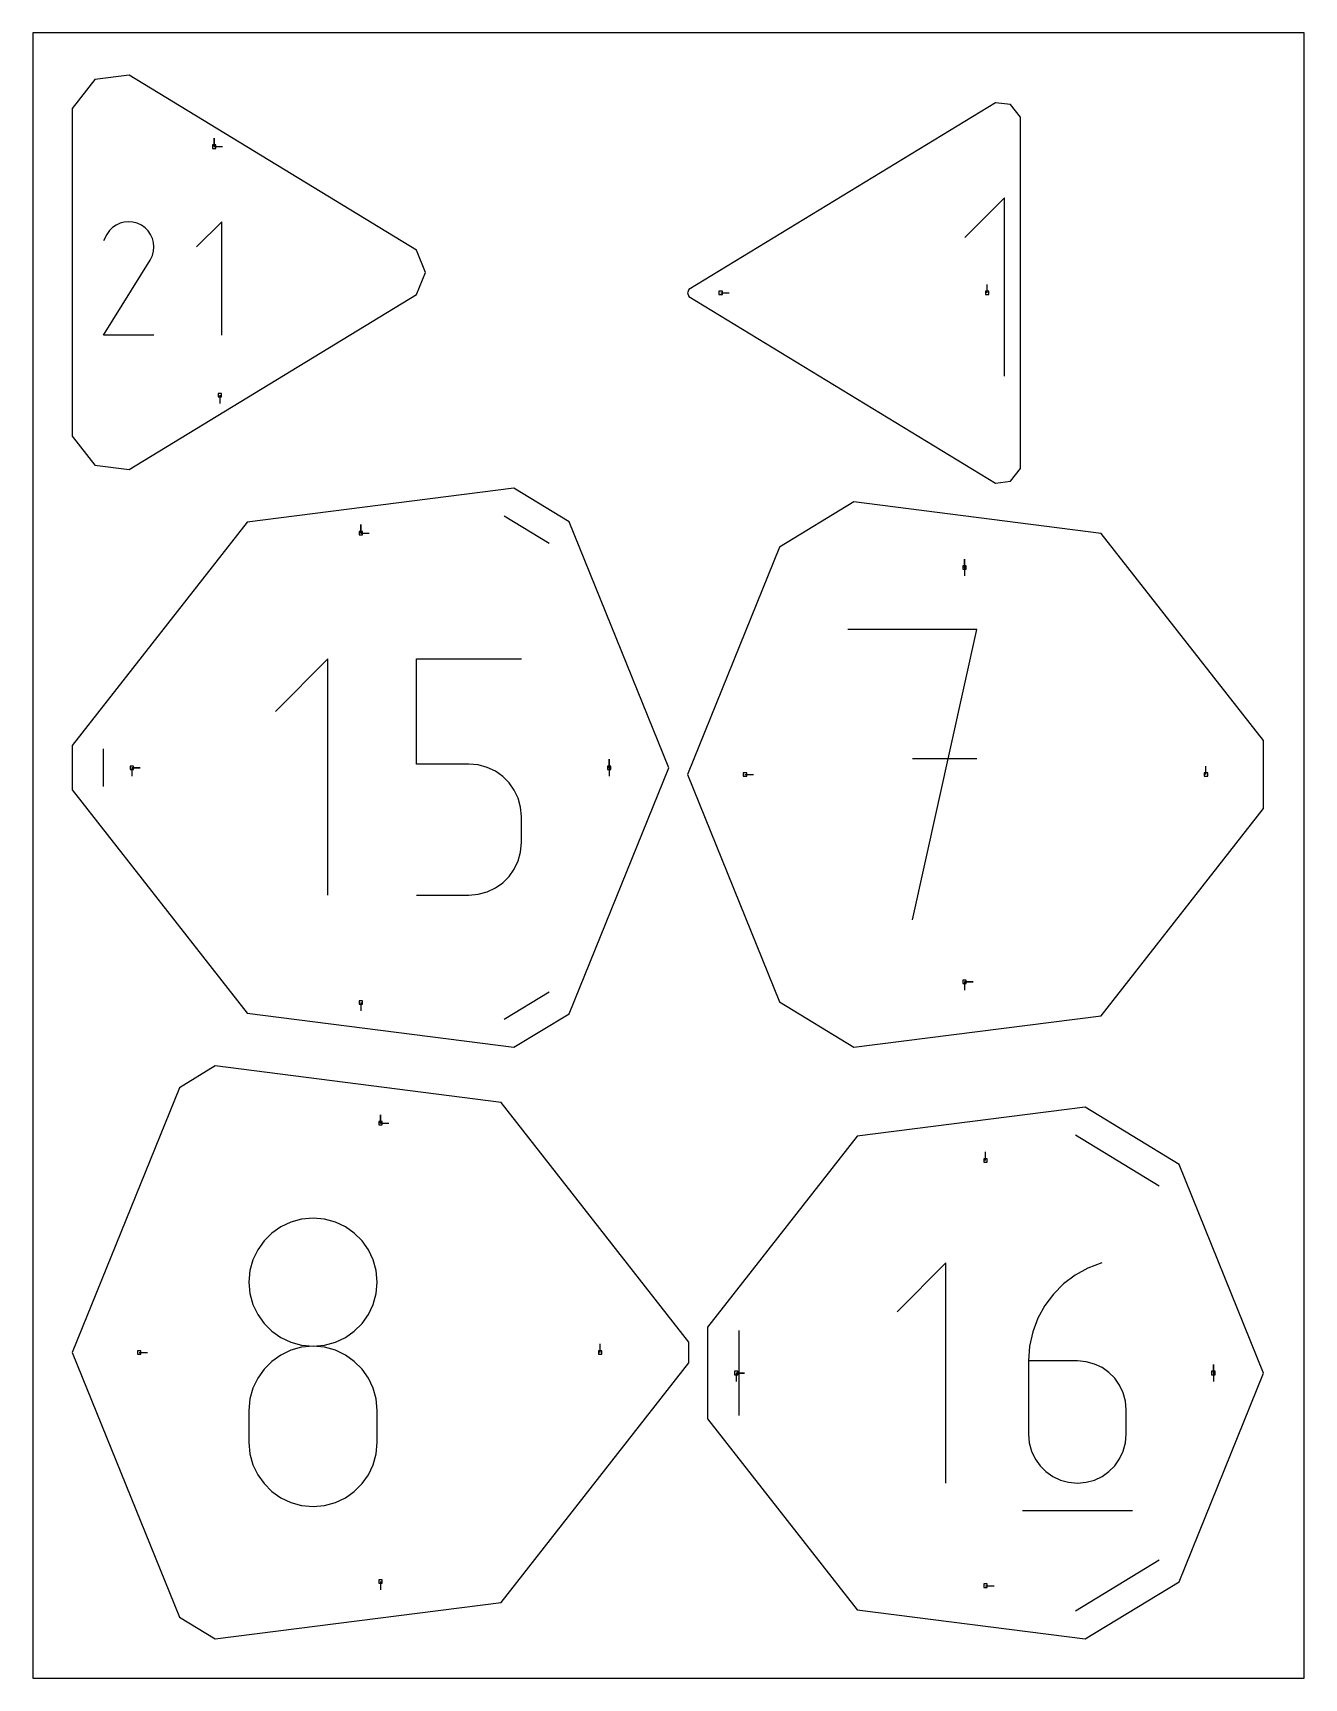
# Model space of a CAD drawing. Extents: x 0 to 8.5, y 0 to 11.
import ezdxf

# ---------------------------------------------------------------- set-up
doc = ezdxf.new("R2010")
doc.units = 0

msp = doc.modelspace()

# ---------------------------------------------------------------- linework, layer by layer
at = {"layer": 'annotation', "color": 1}
for p, q in [((1.211907, 10.239461), (1.211907, 10.295711)), ((1.211907, 10.239461), (1.211907, 10.295711)), ((1.211907, 10.295711), (1.211907, 10.239461)), ((1.211907, 10.239461), (1.268157, 10.239461)), ((6.496564, 9.896358), (6.231867, 9.631586)), ((6.496564, 8.705707), (6.496564, 9.896358)), ((0.533098, 9.698804), (0.512019, 9.678008)), ((0.557044, 9.715318), (0.533098, 9.698804)), ((0.583219, 9.727381), (0.557044, 9.715318)), ((0.61098, 9.734829), (0.583219, 9.727381)), ((0.639687, 9.737495), (0.61098, 9.734829)), ((0.668698, 9.735211), (0.639687, 9.737495)), ((0.697372, 9.727812), (0.668698, 9.735211)), ((0.725069, 9.715131), (0.697372, 9.727812)), ((0.749841, 9.69754), (0.725069, 9.715131)), ((0.725069, 9.715131), (0.725069, 9.715131)), ((0.770553, 9.676432), (0.749841, 9.69754)), ((1.26255, 9.737513), (1.093776, 9.568691)), ((1.26255, 8.978339), (1.26255, 9.737513)), ((0.494451, 9.653096), (0.472313, 9.610629)), ((0.512019, 9.678008), (0.494451, 9.653096)), ((0.787021, 9.652452), (0.770553, 9.676432)), ((0.799061, 9.626249), (0.787021, 9.652452)), ((0.806488, 9.598468), (0.799061, 9.626249)), ((0.809119, 9.569757), (0.806488, 9.598468)), ((0.471837, 8.978332), (0.78339, 9.479894)), ((0.78339, 9.479894), (0.783763, 9.480355)), ((0.78339, 9.479894), (0.78339, 9.479894)), ((0.783763, 9.480355), (0.78412, 9.48082)), ((0.78412, 9.48082), (0.784464, 9.481292)), ((0.784464, 9.481292), (0.784798, 9.481777)), ((0.784798, 9.481777), (0.785123, 9.482277)), ((0.785123, 9.482277), (0.785443, 9.482797)), ((0.785443, 9.482797), (0.785759, 9.48334)), ((0.785759, 9.48334), (0.786074, 9.48391)), ((0.786074, 9.48391), (0.78639, 9.484512)), ((0.78639, 9.484512), (0.799254, 9.512132)), ((0.78639, 9.484512), (0.78639, 9.484512)), ((0.799254, 9.512132), (0.806769, 9.540763)), ((0.806769, 9.540763), (0.809119, 9.569757)), ((4.598879, 9.261281), (4.655129, 9.261281)), ((6.380691, 9.261281), (6.380691, 9.317531)), ((0.809004, 8.978332), (0.471837, 8.978332)), ((1.249407, 8.577516), (1.249407, 8.521266)), ((2.192358, 7.655903), (2.192358, 7.712153)), ((2.192358, 7.655903), (2.192358, 7.712153)), ((2.192358, 7.712153), (2.192358, 7.655903)), ((3.45255, 7.586177), (3.151816, 7.769381)), ((2.192358, 7.655903), (2.248608, 7.655903)), ((6.229936, 7.426181), (6.229936, 7.482431)), ((6.229936, 7.426181), (6.229936, 7.482431)), ((6.229936, 7.482431), (6.229936, 7.426181)), ((6.229936, 7.426181), (6.229936, 7.369931)), ((6.312781, 7.012172), (5.449113, 7.012172)), ((5.881008, 5.069985), (6.312781, 7.012172)), ((1.972284, 6.814526), (1.621104, 6.463247)), ((1.972284, 5.234862), (1.972284, 6.814526)), ((2.564609, 6.111077), (2.564609, 6.814526)), ((2.564609, 6.814526), (3.266175, 6.814526)), ((0.470787, 6.213726), (0.470787, 5.960319)), ((0.661365, 6.087023), (0.717615, 6.087023)), ((0.661365, 6.087023), (0.717615, 6.087023)), ((0.717615, 6.087023), (0.661365, 6.087023)), ((0.661365, 6.087023), (0.661365, 6.030773)), ((2.915392, 6.111077), (2.564609, 6.111077)), ((2.978377, 6.105447), (2.915392, 6.111077)), ((3.037686, 6.089209), (2.978377, 6.105447)), ((3.092323, 6.063343), (3.037686, 6.089209)), ((3.14129, 6.028828), (3.092323, 6.063343)), ((3.852287, 6.087023), (3.852287, 6.143273)), ((3.852287, 6.087023), (3.852287, 6.143273)), ((3.852287, 6.143273), (3.852287, 6.087023)), ((3.852287, 6.087023), (3.852287, 6.030773)), ((6.312781, 6.147286), (5.881008, 6.147286)), ((7.843998, 6.041078), (7.843998, 6.097328)), ((3.183589, 5.986643), (3.14129, 6.028828)), ((3.218225, 5.937767), (3.183589, 5.986643)), ((4.761469, 6.041078), (4.817719, 6.041078)), ((3.244199, 5.88318), (3.218225, 5.937767)), ((3.260515, 5.823861), (3.244199, 5.88318)), ((3.266175, 5.760789), (3.260515, 5.823861)), ((3.266175, 5.586041), (3.266175, 5.760789)), ((3.266175, 5.760789), (3.266175, 5.760789)), ((3.244188, 5.463537), (3.260512, 5.522938)), ((3.260512, 5.522938), (3.266175, 5.586041)), ((3.183557, 5.359815), (3.218203, 5.408831)), ((3.218203, 5.408831), (3.244188, 5.463537)), ((3.037646, 5.256842), (3.092279, 5.282827)), ((3.092279, 5.282827), (3.141249, 5.317482)), ((3.141249, 5.317482), (3.183557, 5.359815)), ((2.564609, 5.234862), (2.915392, 5.234862)), ((2.915392, 5.234862), (2.978351, 5.240522)), ((2.915392, 5.234862), (2.915392, 5.234862)), ((2.978351, 5.240522), (3.037646, 5.256842)), ((6.229936, 4.655976), (6.286186, 4.655976)), ((6.229936, 4.655976), (6.286186, 4.655976)), ((6.286186, 4.655976), (6.229936, 4.655976)), ((6.229936, 4.655976), (6.229936, 4.599726)), ((2.192358, 4.518143), (2.192358, 4.461893)), ((3.151824, 4.404663), (3.452547, 4.587862)), ((2.324572, 3.70978), (2.324572, 3.76603)), ((2.324572, 3.70978), (2.324572, 3.76603)), ((2.324572, 3.76603), (2.324572, 3.70978)), ((2.324572, 3.70978), (2.380822, 3.70978)), ((7.531824, 3.289421), (6.972275, 3.630293)), ((6.370479, 3.461681), (6.370479, 3.517931)), ((1.597168, 2.975091), (1.545479, 2.923443)), ((1.657004, 3.017397), (1.597168, 2.975091)), ((1.723768, 3.049134), (1.657004, 3.017397)), ((1.796241, 3.069075), (1.723768, 3.049134)), ((1.873207, 3.075995), (1.796241, 3.069075)), ((1.950172, 3.069075), (1.873207, 3.075995)), ((1.873207, 3.075995), (1.873207, 3.075995)), ((2.022646, 3.049134), (1.950172, 3.069075)), ((2.08941, 3.017397), (2.022646, 3.049134)), ((2.149245, 2.975091), (2.08941, 3.017397)), ((2.200934, 2.923443), (2.149245, 2.975091)), ((1.503156, 2.863679), (1.471416, 2.797026)), ((1.545479, 2.923443), (1.503156, 2.863679)), ((2.243258, 2.863679), (2.200934, 2.923443)), ((2.274997, 2.797026), (2.243258, 2.863679)), ((1.471416, 2.797026), (1.451479, 2.724709)), ((2.294935, 2.724709), (2.274997, 2.797026)), ((6.105268, 2.775995), (5.777947, 2.448582)), ((6.105268, 1.30365), (6.105268, 2.775995)), ((7.148471, 2.775995), (7.054808, 2.740877)), ((7.148471, 2.775995), (7.148471, 2.775995)), ((1.451479, 2.724709), (1.444562, 2.647956)), ((1.444562, 2.647956), (1.444562, 2.647956)), ((1.444562, 2.647956), (1.451483, 2.570842)), ((2.294931, 2.570842), (2.301851, 2.647956)), ((2.301851, 2.647956), (2.294935, 2.724709)), ((2.301851, 2.647956), (2.301851, 2.647956)), ((6.968859, 2.693559), (6.891508, 2.635228)), ((7.054808, 2.740877), (6.968859, 2.693559)), ((1.451483, 2.570842), (1.47143, 2.498245)), ((2.274983, 2.498245), (2.294931, 2.570842)), ((6.823636, 2.567068), (6.766126, 2.490266)), ((6.891508, 2.635228), (6.823636, 2.567068)), ((1.47143, 2.498245), (1.503183, 2.431381)), ((1.503183, 2.431381), (1.545519, 2.371466)), ((2.200894, 2.371466), (2.243231, 2.431381)), ((2.243231, 2.431381), (2.274983, 2.498245)), ((6.766126, 2.490266), (6.719861, 2.406006)), ((1.545519, 2.371466), (1.597218, 2.319716)), ((1.597218, 2.319716), (1.657057, 2.277349)), ((2.089356, 2.277349), (2.149195, 2.319716)), ((2.149195, 2.319716), (2.200894, 2.371466)), ((4.719931, 2.324412), (4.71993, 1.755235)), ((6.685721, 2.315474), (6.664591, 2.219856)), ((6.719861, 2.406006), (6.685721, 2.315474)), ((1.657057, 2.277349), (1.723816, 2.245581)), ((1.796241, 2.211785), (1.723768, 2.191833)), ((1.723816, 2.245581), (1.796273, 2.225628)), ((1.873207, 2.218706), (1.796241, 2.211785)), ((1.796273, 2.225628), (1.873207, 2.218706)), ((1.873207, 2.218706), (1.95014, 2.225628)), ((1.950172, 2.211789), (1.873207, 2.218706)), ((1.873207, 2.218706), (1.873207, 2.218706)), ((1.873207, 2.218706), (1.873207, 2.218706)), ((1.95014, 2.225628), (2.022597, 2.245581)), ((2.022646, 2.191847), (1.950172, 2.211789)), ((2.022597, 2.245581), (2.089356, 2.277349)), ((3.79304, 2.177656), (3.79304, 2.233906)), ((6.664591, 2.219856), (6.657351, 2.120337)), ((0.710511, 2.177656), (0.766761, 2.177656)), ((1.597168, 2.117707), (1.545479, 2.065967)), ((1.657004, 2.160068), (1.597168, 2.117707)), ((1.723768, 2.191833), (1.657004, 2.160068)), ((2.08941, 2.160095), (2.022646, 2.191847)), ((2.149245, 2.117747), (2.08941, 2.160095)), ((2.200934, 2.066017), (2.149245, 2.117747)), ((6.657351, 2.120337), (6.657351, 1.630972)), ((6.984303, 2.120337), (6.657351, 2.120337)), ((7.043106, 2.11509), (6.984303, 2.120337)), ((7.098437, 2.099955), (7.043106, 2.11509)), ((7.149377, 2.075846), (7.098437, 2.099955)), ((7.893143, 2.039823), (7.893143, 2.096073)), ((7.893143, 2.039823), (7.893143, 2.096073)), ((7.893143, 2.096073), (7.893143, 2.039823)), ((1.503156, 2.006067), (1.471416, 1.939224)), ((1.545479, 2.065967), (1.503156, 2.006067)), ((2.243258, 2.006121), (2.200934, 2.066017)), ((2.274997, 1.939273), (2.243258, 2.006121)), ((4.702221, 2.039823), (4.758471, 2.039823)), ((4.702221, 2.039823), (4.758471, 2.039823)), ((4.758471, 2.039823), (4.702221, 2.039823)), ((4.702221, 2.039823), (4.702221, 1.983573)), ((7.195005, 2.043676), (7.149377, 2.075846)), ((7.234401, 2.004357), (7.195005, 2.043676)), ((7.266644, 1.958802), (7.234401, 2.004357)), ((7.893143, 2.039823), (7.893143, 1.983573)), ((1.471416, 1.939224), (1.451479, 1.866655)), ((2.294935, 1.866687), (2.274997, 1.939273)), ((7.290814, 1.907924), (7.266644, 1.958802)), ((7.305991, 1.852634), (7.290814, 1.907924)), ((1.451479, 1.866655), (1.444562, 1.789577)), ((1.444562, 1.789577), (1.444562, 1.576042)), ((2.301851, 1.789577), (2.294935, 1.866687)), ((2.301851, 1.576042), (2.301851, 1.789577)), ((2.301851, 1.789577), (2.301851, 1.789577)), ((7.311254, 1.793847), (7.305991, 1.852634)), ((7.311254, 1.630972), (7.311254, 1.793847)), ((7.311254, 1.793847), (7.311254, 1.793847)), ((1.444562, 1.576042), (1.444562, 1.576042)), ((1.444562, 1.576042), (1.451483, 1.49897)), ((2.294931, 1.49897), (2.301851, 1.576042)), ((6.657351, 1.630972), (6.657351, 1.630972)), ((6.657351, 1.630972), (6.66263, 1.572156)), ((6.66263, 1.572156), (6.677845, 1.51679)), ((7.290814, 1.51679), (7.305991, 1.572156)), ((7.305991, 1.572156), (7.311254, 1.630972)), ((1.451483, 1.49897), (1.47143, 1.426484)), ((2.274983, 1.426484), (2.294931, 1.49897)), ((6.677845, 1.51679), (6.702064, 1.465801)), ((6.702064, 1.465801), (6.734357, 1.420115)), ((7.234401, 1.420115), (7.266644, 1.465801)), ((7.266644, 1.465801), (7.290814, 1.51679)), ((1.47143, 1.426484), (1.503183, 1.359781)), ((1.503183, 1.359781), (1.545519, 1.300056)), ((2.200894, 1.300056), (2.243231, 1.359781)), ((2.243231, 1.359781), (2.274983, 1.426484)), ((6.734357, 1.420115), (6.77379, 1.380658)), ((6.77379, 1.380658), (6.819433, 1.348357)), ((6.819433, 1.348357), (6.870354, 1.324138)), ((6.870354, 1.324138), (6.925621, 1.308927)), ((7.043106, 1.308927), (7.098437, 1.324138)), ((7.098437, 1.324138), (7.149377, 1.348357)), ((7.149377, 1.348357), (7.195005, 1.380658)), ((7.195005, 1.380658), (7.234401, 1.420115)), ((1.545519, 1.300056), (1.597218, 1.248508)), ((1.597218, 1.248508), (1.657057, 1.206332)), ((2.089356, 1.206332), (2.149195, 1.248508)), ((2.149195, 1.248508), (2.200894, 1.300056)), ((6.925621, 1.308927), (6.984303, 1.30365)), ((6.984303, 1.30365), (7.043106, 1.308927)), ((6.984303, 1.30365), (6.984303, 1.30365)), ((1.657057, 1.206332), (1.723816, 1.174724)), ((1.723816, 1.174724), (1.796273, 1.154883)), ((1.796273, 1.154883), (1.873207, 1.148003)), ((1.873207, 1.148003), (1.95014, 1.154883)), ((1.873207, 1.148003), (1.873207, 1.148003)), ((1.95014, 1.154883), (2.022597, 1.174724)), ((2.022597, 1.174724), (2.089356, 1.206332)), ((6.616401, 1.119607), (7.352573, 1.119607)), ((6.972277, 0.449352), (7.531821, 0.790219)), ((2.324572, 0.645531), (2.324572, 0.589281)), ((6.370479, 0.617965), (6.426729, 0.617965))]:
    msp.add_line(p, q, dxfattribs=at)
at = {"layer": 'boundary', "color": 5}
for p, q in [((0.413741, 10.687634), (0.2625, 10.494609)), ((0.644183, 10.716993), (0.413741, 10.687634)), ((2.565527, 9.546532), (0.644183, 10.716993)), ((0.2625, 10.494609), (0.2625, 8.303618)), ((6.436081, 10.533216), (4.385325, 9.283918)), ((6.537111, 10.520345), (6.436081, 10.533216)), ((6.603417, 10.435719), (6.537111, 10.520345)), ((6.603417, 8.086842), (6.603417, 10.435719)), ((2.625256, 9.399114), (2.565527, 9.546532)), ((2.565527, 9.251696), (2.625256, 9.399114)), ((0.644183, 8.081234), (2.565527, 9.251696)), ((4.385325, 9.283918), (4.376153, 9.261281)), ((4.376153, 9.261281), (4.385325, 9.238644)), ((4.385325, 9.238644), (6.436081, 7.989345)), ((0.2625, 8.303618), (0.413741, 8.110593)), ((0.413741, 8.110593), (0.644183, 8.081234)), ((6.537111, 8.002217), (6.603417, 8.086842)), ((3.216341, 7.956234), (1.432951, 7.729025)), ((3.584736, 7.731812), (3.216341, 7.956234)), ((6.436081, 7.989345), (6.537111, 8.002217)), ((5.48982, 7.864345), (4.992012, 7.561086)), ((7.143798, 7.653624), (5.48982, 7.864345)), ((1.432951, 7.729025), (0.2625, 6.235203)), ((4.251153, 6.087023), (3.584736, 7.731812)), ((8.229314, 6.268202), (7.143798, 7.653624)), ((4.992012, 7.561086), (4.376153, 6.041078)), ((0.2625, 6.235203), (0.2625, 5.938842)), ((8.229314, 5.813955), (8.229314, 6.268202)), ((3.584736, 4.442234), (4.251153, 6.087023)), ((4.376153, 6.041078), (4.992012, 4.52107)), ((0.2625, 5.938842), (1.432951, 4.445021)), ((7.143798, 4.428533), (8.229314, 5.813955)), ((4.992012, 4.52107), (5.48982, 4.217811)), ((1.432951, 4.445021), (3.216341, 4.217811)), ((3.216341, 4.217811), (3.584736, 4.442234)), ((5.48982, 4.217811), (7.143798, 4.428533)), ((1.218457, 4.092811), (0.979474, 3.947226)), ((3.131259, 3.849115), (1.218457, 4.092811)), ((0.979474, 3.947226), (0.2625, 2.177656)), ((4.386644, 2.246893), (3.131259, 3.849115)), ((7.036792, 3.817145), (5.512226, 3.622911)), ((7.664012, 3.43505), (7.036792, 3.817145)), ((5.512226, 3.622911), (4.511644, 2.345889)), ((8.229314, 2.039823), (7.664012, 3.43505)), ((4.511644, 2.345889), (4.511644, 1.733757)), ((4.386644, 2.108418), (4.386644, 2.246893)), ((0.2625, 2.177656), (0.979474, 0.408086)), ((3.131259, 0.506197), (4.386644, 2.108418)), ((7.664012, 0.644596), (8.229314, 2.039823)), ((4.511644, 1.733757), (5.512226, 0.456734)), ((7.036792, 0.2625), (7.664012, 0.644596)), ((1.218457, 0.2625), (3.131259, 0.506197)), ((5.512226, 0.456734), (7.036792, 0.2625)), ((0.979474, 0.408086), (1.218457, 0.2625))]:
    msp.add_line(p, q, dxfattribs=at)
at = {"layer": 'frame', "color": 5}
for p, q in [((8.5, 11), (0, 11)), ((0, 11), (0, 0)), ((8.5, 0), (8.5, 11)), ((0, 0), (8.5, 0))]:
    msp.add_line(p, q, dxfattribs=at)
at = {"layer": 'hole', "color": 5}
for p, q in [((1.223157, 10.250711), (1.200657, 10.250711)), ((1.200657, 10.250711), (1.200657, 10.228211)), ((1.223157, 10.228211), (1.223157, 10.250711)), ((1.200657, 10.228211), (1.223157, 10.228211)), ((4.610129, 9.272531), (4.587629, 9.272531)), ((4.587629, 9.272531), (4.587629, 9.250031)), ((4.587629, 9.250031), (4.610129, 9.250031)), ((4.610129, 9.250031), (4.610129, 9.272531)), ((6.391941, 9.272531), (6.369441, 9.272531)), ((6.369441, 9.272531), (6.369441, 9.250031)), ((6.369441, 9.250031), (6.391941, 9.250031)), ((6.391941, 9.250031), (6.391941, 9.272531)), ((1.260657, 8.588766), (1.238157, 8.588766)), ((1.238157, 8.588766), (1.238157, 8.566266)), ((1.260657, 8.566266), (1.260657, 8.588766)), ((1.238157, 8.566266), (1.260657, 8.566266)), ((2.203608, 7.667153), (2.181108, 7.667153)), ((2.181108, 7.667153), (2.181108, 7.644653)), ((2.181108, 7.644653), (2.203608, 7.644653)), ((2.203608, 7.644653), (2.203608, 7.667153)), ((6.241186, 7.437431), (6.218686, 7.437431)), ((6.218686, 7.437431), (6.218686, 7.414931)), ((6.218686, 7.414931), (6.241186, 7.414931)), ((6.241186, 7.414931), (6.241186, 7.437431)), ((0.672615, 6.098273), (0.650115, 6.098273)), ((0.650115, 6.098273), (0.650115, 6.075773)), ((0.650115, 6.075773), (0.672615, 6.075773)), ((0.672615, 6.075773), (0.672615, 6.098273)), ((3.863537, 6.098273), (3.841037, 6.098273)), ((3.841037, 6.098273), (3.841037, 6.075773)), ((3.841037, 6.075773), (3.863537, 6.075773)), ((3.863537, 6.075773), (3.863537, 6.098273)), ((4.772719, 6.052328), (4.750219, 6.052328)), ((4.750219, 6.052328), (4.750219, 6.029828)), ((4.772719, 6.029828), (4.772719, 6.052328)), ((7.855248, 6.052328), (7.832748, 6.052328)), ((7.832748, 6.052328), (7.832748, 6.029828)), ((7.855248, 6.029828), (7.855248, 6.052328)), ((4.750219, 6.029828), (4.772719, 6.029828)), ((7.832748, 6.029828), (7.855248, 6.029828)), ((6.241186, 4.667226), (6.218686, 4.667226)), ((6.218686, 4.667226), (6.218686, 4.644726)), ((6.218686, 4.644726), (6.241186, 4.644726)), ((6.241186, 4.644726), (6.241186, 4.667226)), ((2.203608, 4.529393), (2.181108, 4.529393)), ((2.181108, 4.529393), (2.181108, 4.506893)), ((2.203608, 4.506893), (2.203608, 4.529393)), ((2.181108, 4.506893), (2.203608, 4.506893)), ((2.335822, 3.72103), (2.313322, 3.72103)), ((2.313322, 3.72103), (2.313322, 3.69853)), ((2.313322, 3.69853), (2.335822, 3.69853)), ((2.335822, 3.69853), (2.335822, 3.72103)), ((6.381729, 3.472931), (6.359229, 3.472931)), ((6.359229, 3.472931), (6.359229, 3.450431)), ((6.359229, 3.450431), (6.381729, 3.450431)), ((6.381729, 3.450431), (6.381729, 3.472931)), ((0.721761, 2.188906), (0.699261, 2.188906)), ((0.699261, 2.188906), (0.699261, 2.166406)), ((0.699261, 2.166406), (0.721761, 2.166406)), ((0.721761, 2.166406), (0.721761, 2.188906)), ((3.80429, 2.188906), (3.78179, 2.188906)), ((3.78179, 2.188906), (3.78179, 2.166406)), ((3.78179, 2.166406), (3.80429, 2.166406)), ((3.80429, 2.166406), (3.80429, 2.188906)), ((4.713471, 2.051073), (4.690971, 2.051073)), ((4.690971, 2.051073), (4.690971, 2.028573)), ((4.690971, 2.028573), (4.713471, 2.028573)), ((4.713471, 2.028573), (4.713471, 2.051073)), ((7.904393, 2.051073), (7.881893, 2.051073)), ((7.881893, 2.051073), (7.881893, 2.028573)), ((7.881893, 2.028573), (7.904393, 2.028573)), ((7.904393, 2.028573), (7.904393, 2.051073)), ((2.335822, 0.656781), (2.313322, 0.656781)), ((2.313322, 0.656781), (2.313322, 0.634281)), ((2.313322, 0.634281), (2.335822, 0.634281)), ((2.335822, 0.634281), (2.335822, 0.656781)), ((6.381729, 0.629215), (6.359229, 0.629215)), ((6.359229, 0.629215), (6.359229, 0.606715)), ((6.359229, 0.606715), (6.381729, 0.606715)), ((6.381729, 0.606715), (6.381729, 0.629215))]:
    msp.add_line(p, q, dxfattribs=at)

doc.saveas('drawing.dxf')
